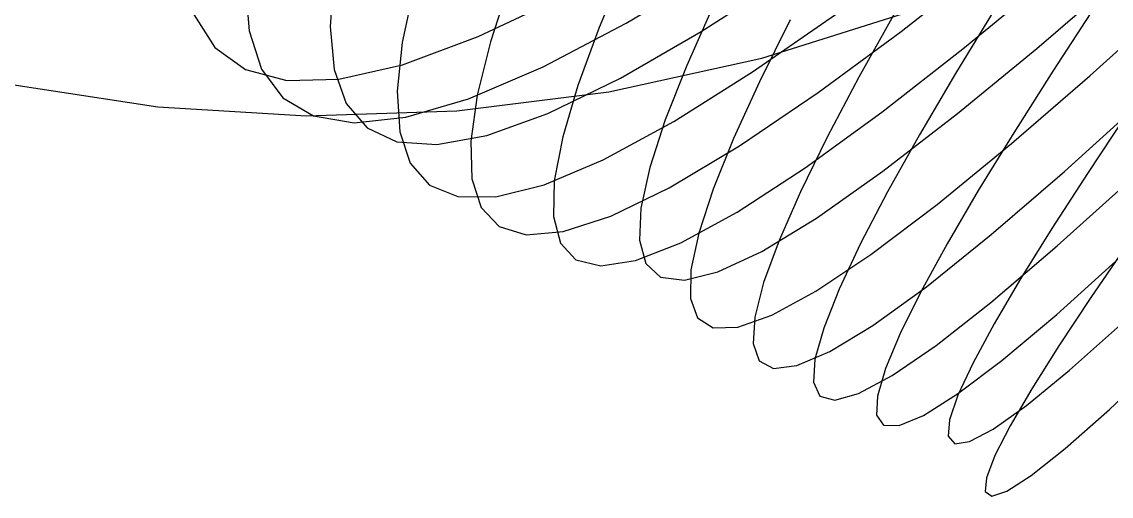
# Model space of a CAD drawing. Extents: x -607 to 1285, y -867 to 355.
# Drawn here: x -218.4 to 49.3, y -866.9 to -750.4 of the extents above; entities that cross this region are included whole.
import ezdxf

# ---------------------------------------------------------------- set-up
doc = ezdxf.new("R2010")
doc.units = 0
for name, color, linetype in [('0_4396', 7, 'CONTINUOUS'), ('0_4397', 7, 'CONTINUOUS'), ('0_4398', 7, 'CONTINUOUS'), ('0_4399', 7, 'CONTINUOUS'), ('0_4400', 7, 'CONTINUOUS'), ('0_4401', 7, 'CONTINUOUS'), ('0_4402', 7, 'CONTINUOUS'), ('0_4403', 7, 'CONTINUOUS'), ('0_4497', 7, 'CONTINUOUS'), ('0_4498', 7, 'CONTINUOUS'), ('0_4499', 7, 'CONTINUOUS'), ('0_4500', 7, 'CONTINUOUS'), ('0_4501', 7, 'CONTINUOUS'), ('0_4502', 7, 'CONTINUOUS'), ('0_4503', 7, 'CONTINUOUS'), ('0_4504', 7, 'CONTINUOUS'), ('0_4505', 7, 'CONTINUOUS'), ('0_4506', 7, 'CONTINUOUS'), ('0_4507', 7, 'CONTINUOUS'), ('0_4600', 7, 'CONTINUOUS'), ('0_4601', 7, 'CONTINUOUS'), ('0_4602', 7, 'CONTINUOUS'), ('0_4603', 7, 'CONTINUOUS'), ('0_4604', 7, 'CONTINUOUS'), ('0_4605', 7, 'CONTINUOUS'), ('0_4606', 7, 'CONTINUOUS'), ('0_4607', 7, 'CONTINUOUS'), ('0_4608', 7, 'CONTINUOUS'), ('0_4609', 7, 'CONTINUOUS'), ('0_4610', 7, 'CONTINUOUS'), ('0_4611', 7, 'CONTINUOUS'), ('0_4703', 7, 'CONTINUOUS'), ('0_4704', 7, 'CONTINUOUS'), ('0_4705', 7, 'CONTINUOUS'), ('0_4706', 7, 'CONTINUOUS'), ('0_4707', 7, 'CONTINUOUS'), ('0_4708', 7, 'CONTINUOUS'), ('0_4709', 7, 'CONTINUOUS'), ('0_4710', 7, 'CONTINUOUS'), ('0_4711', 7, 'CONTINUOUS'), ('0_4712', 7, 'CONTINUOUS'), ('0_4713', 7, 'CONTINUOUS'), ('0_4714', 7, 'CONTINUOUS'), ('0_4715', 7, 'CONTINUOUS'), ('0_4806', 7, 'CONTINUOUS'), ('0_4807', 7, 'CONTINUOUS'), ('0_4808', 7, 'CONTINUOUS'), ('0_4809', 7, 'CONTINUOUS'), ('0_4810', 7, 'CONTINUOUS'), ('0_4811', 7, 'CONTINUOUS'), ('0_4812', 7, 'CONTINUOUS'), ('0_4813', 7, 'CONTINUOUS'), ('0_4814', 7, 'CONTINUOUS'), ('0_4815', 7, 'CONTINUOUS'), ('0_4816', 7, 'CONTINUOUS'), ('0_4817', 7, 'CONTINUOUS'), ('0_4818', 7, 'CONTINUOUS'), ('0_4819', 7, 'CONTINUOUS'), ('0_4820', 7, 'CONTINUOUS'), ('0_4909', 7, 'CONTINUOUS'), ('0_4910', 7, 'CONTINUOUS'), ('0_4911', 7, 'CONTINUOUS'), ('0_4912', 7, 'CONTINUOUS'), ('0_4913', 7, 'CONTINUOUS'), ('0_4914', 7, 'CONTINUOUS'), ('0_4915', 7, 'CONTINUOUS'), ('0_4916', 7, 'CONTINUOUS'), ('0_4917', 7, 'CONTINUOUS'), ('0_4918', 7, 'CONTINUOUS'), ('0_4919', 7, 'CONTINUOUS'), ('0_4920', 7, 'CONTINUOUS'), ('0_4921', 7, 'CONTINUOUS'), ('0_4922', 7, 'CONTINUOUS'), ('0_4923', 7, 'CONTINUOUS'), ('0_4924', 7, 'CONTINUOUS'), ('0_5013', 7, 'CONTINUOUS'), ('0_5014', 7, 'CONTINUOUS'), ('0_5015', 7, 'CONTINUOUS'), ('0_5016', 7, 'CONTINUOUS'), ('0_5017', 7, 'CONTINUOUS'), ('0_5018', 7, 'CONTINUOUS'), ('0_5019', 7, 'CONTINUOUS'), ('0_5020', 7, 'CONTINUOUS'), ('0_5021', 7, 'CONTINUOUS'), ('0_5022', 7, 'CONTINUOUS'), ('0_5023', 7, 'CONTINUOUS'), ('0_5024', 7, 'CONTINUOUS'), ('0_5025', 7, 'CONTINUOUS'), ('0_5026', 7, 'CONTINUOUS'), ('0_5027', 7, 'CONTINUOUS'), ('0_5028', 7, 'CONTINUOUS'), ('0_5116', 7, 'CONTINUOUS'), ('0_5117', 7, 'CONTINUOUS'), ('0_5118', 7, 'CONTINUOUS'), ('0_5119', 7, 'CONTINUOUS'), ('0_5120', 7, 'CONTINUOUS'), ('0_5121', 7, 'CONTINUOUS'), ('0_5122', 7, 'CONTINUOUS'), ('0_5123', 7, 'CONTINUOUS'), ('0_5124', 7, 'CONTINUOUS'), ('0_5125', 7, 'CONTINUOUS'), ('0_5126', 7, 'CONTINUOUS'), ('0_5127', 7, 'CONTINUOUS'), ('0_5128', 7, 'CONTINUOUS'), ('0_5129', 7, 'CONTINUOUS'), ('0_5130', 7, 'CONTINUOUS'), ('0_5131', 7, 'CONTINUOUS'), ('0_5132', 7, 'CONTINUOUS'), ('0_5218', 7, 'CONTINUOUS'), ('0_5219', 7, 'CONTINUOUS'), ('0_5220', 7, 'CONTINUOUS'), ('0_5221', 7, 'CONTINUOUS'), ('0_5222', 7, 'CONTINUOUS'), ('0_5223', 7, 'CONTINUOUS'), ('0_5224', 7, 'CONTINUOUS'), ('0_5225', 7, 'CONTINUOUS'), ('0_5226', 7, 'CONTINUOUS'), ('0_5227', 7, 'CONTINUOUS'), ('0_5228', 7, 'CONTINUOUS'), ('0_5229', 7, 'CONTINUOUS'), ('0_5230', 7, 'CONTINUOUS'), ('0_5231', 7, 'CONTINUOUS'), ('0_5232', 7, 'CONTINUOUS'), ('0_5233', 7, 'CONTINUOUS'), ('0_5234', 7, 'CONTINUOUS'), ('0_5320', 7, 'CONTINUOUS'), ('0_5321', 7, 'CONTINUOUS'), ('0_5322', 7, 'CONTINUOUS'), ('0_5323', 7, 'CONTINUOUS'), ('0_5324', 7, 'CONTINUOUS'), ('0_5325', 7, 'CONTINUOUS'), ('0_5326', 7, 'CONTINUOUS'), ('0_5327', 7, 'CONTINUOUS'), ('0_5328', 7, 'CONTINUOUS'), ('0_5329', 7, 'CONTINUOUS'), ('0_5330', 7, 'CONTINUOUS'), ('0_5331', 7, 'CONTINUOUS'), ('0_5332', 7, 'CONTINUOUS'), ('0_5333', 7, 'CONTINUOUS'), ('0_5334', 7, 'CONTINUOUS'), ('0_5335', 7, 'CONTINUOUS'), ('0_5336', 7, 'CONTINUOUS'), ('0_5422', 7, 'CONTINUOUS'), ('0_5423', 7, 'CONTINUOUS'), ('0_5424', 7, 'CONTINUOUS'), ('0_5425', 7, 'CONTINUOUS'), ('0_5426', 7, 'CONTINUOUS'), ('0_5427', 7, 'CONTINUOUS'), ('0_5428', 7, 'CONTINUOUS'), ('0_5429', 7, 'CONTINUOUS'), ('0_5430', 7, 'CONTINUOUS'), ('0_5431', 7, 'CONTINUOUS'), ('0_5432', 7, 'CONTINUOUS'), ('0_5433', 7, 'CONTINUOUS'), ('0_5434', 7, 'CONTINUOUS'), ('0_5435', 7, 'CONTINUOUS'), ('0_5436', 7, 'CONTINUOUS'), ('0_5437', 7, 'CONTINUOUS'), ('0_55', 7, 'CONTINUOUS'), ('0_5527', 7, 'CONTINUOUS'), ('0_5528', 7, 'CONTINUOUS'), ('0_5529', 7, 'CONTINUOUS'), ('0_5530', 7, 'CONTINUOUS'), ('0_5531', 7, 'CONTINUOUS'), ('0_5532', 7, 'CONTINUOUS'), ('0_5533', 7, 'CONTINUOUS'), ('0_5534', 7, 'CONTINUOUS'), ('0_5535', 7, 'CONTINUOUS'), ('0_5536', 7, 'CONTINUOUS'), ('0_5537', 7, 'CONTINUOUS'), ('0_5538', 7, 'CONTINUOUS'), ('0_5539', 7, 'CONTINUOUS'), ('0_5540', 7, 'CONTINUOUS'), ('0_56', 7, 'CONTINUOUS'), ('0_5632', 7, 'CONTINUOUS'), ('0_5633', 7, 'CONTINUOUS'), ('0_5634', 7, 'CONTINUOUS'), ('0_5635', 7, 'CONTINUOUS'), ('0_5636', 7, 'CONTINUOUS'), ('0_5637', 7, 'CONTINUOUS'), ('0_5638', 7, 'CONTINUOUS'), ('0_5639', 7, 'CONTINUOUS'), ('0_5640', 7, 'CONTINUOUS'), ('0_5641', 7, 'CONTINUOUS'), ('0_5642', 7, 'CONTINUOUS'), ('0_5643', 7, 'CONTINUOUS'), ('0_5644', 7, 'CONTINUOUS'), ('0_57', 7, 'CONTINUOUS'), ('0_58', 7, 'CONTINUOUS'), ('0_59', 7, 'CONTINUOUS'), ('0_60', 7, 'CONTINUOUS')]:
    doc.layers.add(name, color=color, linetype=linetype)

msp = doc.modelspace()

# ---------------------------------------------------------------- linework, layer by layer
at = {"layer": '0_4396'}
msp.add_polyline3d([(-176.1132, -748.6004, -2761.007), (-170.9435, -756.6549, -2786.619)], dxfattribs=at)
at = {"layer": '0_4397'}
msp.add_polyline3d([(-170.9435, -756.6549, -2786.619), (-163.3876, -762.1165, -2811.9644)], dxfattribs=at)
at = {"layer": '0_4398'}
msp.add_polyline3d([(-163.3876, -762.1165, -2811.9644), (-153.2924, -764.7821, -2836.9553)], dxfattribs=at)
at = {"layer": '0_4399'}
msp.add_polyline3d([(-153.2924, -764.7821, -2836.9553), (-140.5051, -764.4486, -2861.504)], dxfattribs=at)
at = {"layer": '0_4400'}
msp.add_polyline3d([(-140.5051, -764.4486, -2861.504), (-124.8729, -760.913, -2885.5225)], dxfattribs=at)
at = {"layer": '0_4401'}
msp.add_polyline3d([(-124.8729, -760.913, -2885.5225), (-106.2428, -753.9719, -2908.9226)], dxfattribs=at)
at = {"layer": '0_4402'}
msp.add_polyline3d([(-106.2428, -753.9719, -2908.9226), (-106.2429, -753.9721, -2908.9229)], dxfattribs=at)
at = {"layer": '0_4403'}
msp.add_polyline3d([(-106.2429, -753.9721, -2908.9229), (-85.4738, -744.1597, -2931.036)], dxfattribs=at)
at = {"layer": '0_4497'}
msp.add_polyline3d([(-163.5419, -740.9908, -2716.0134), (-162.5381, -752.6065, -2741.9214)], dxfattribs=at)
at = {"layer": '0_4498'}
msp.add_polyline3d([(-162.5381, -752.6065, -2741.9214), (-159.496, -762.03, -2767.6362)], dxfattribs=at)
at = {"layer": '0_4499'}
msp.add_polyline3d([(-159.496, -762.03, -2767.6362), (-154.27, -769.0629, -2793.058)], dxfattribs=at)
at = {"layer": '0_4500'}
msp.add_polyline3d([(-154.27, -769.0629, -2793.058), (-146.7144, -773.5066, -2818.0872)], dxfattribs=at)
at = {"layer": '0_4501'}
msp.add_polyline3d([(-146.7144, -773.5066, -2818.0872), (-136.6836, -775.1625, -2842.6238)], dxfattribs=at)
at = {"layer": '0_4502'}
msp.add_polyline3d([(-136.6836, -775.1625, -2842.6238), (-124.0319, -773.832, -2866.5684)], dxfattribs=at)
at = {"layer": '0_4503'}
msp.add_polyline3d([(-124.0319, -773.832, -2866.5684), (-108.6138, -769.3166, -2889.821)], dxfattribs=at)
at = {"layer": '0_4504'}
msp.add_polyline3d([(-108.6138, -769.3166, -2889.821), (-90.2835, -761.4177, -2912.282)], dxfattribs=at)
at = {"layer": '0_4505'}
msp.add_polyline3d([(-90.2835, -761.4177, -2912.282), (-90.2836, -761.4178, -2912.282)], dxfattribs=at)
at = {"layer": '0_4506'}
msp.add_polyline3d([(-90.2836, -761.4178, -2912.282), (-69.8916, -750.7014, -2933.3179)], dxfattribs=at)
at = {"layer": '0_4507'}
msp.add_polyline3d([(-69.8916, -750.7014, -2933.3179), (-48.4523, -737.9335, -2952.3599)], dxfattribs=at)
at = {"layer": '0_4600'}
msp.add_polyline3d([(-141.7408, -739.0134, -2698.8027), (-142.6045, -751.5305, -2724.3584)], dxfattribs=at)
at = {"layer": '0_4601'}
msp.add_polyline3d([(-142.6045, -751.5305, -2724.3584), (-141.6227, -762.0658, -2749.7383)], dxfattribs=at)
at = {"layer": '0_4602'}
msp.add_polyline3d([(-141.6227, -762.0658, -2749.7383), (-138.6553, -770.4274, -2774.838)], dxfattribs=at)
at = {"layer": '0_4603'}
msp.add_polyline3d([(-138.6553, -770.4274, -2774.838), (-133.5619, -776.4232, -2799.5532)], dxfattribs=at)
at = {"layer": '0_4604'}
msp.add_polyline3d([(-133.5619, -776.4232, -2799.5532), (-126.2023, -779.8616, -2823.7803)], dxfattribs=at)
at = {"layer": '0_4605'}
msp.add_polyline3d([(-126.2023, -779.8616, -2823.7803), (-116.4363, -780.5504, -2847.4148)], dxfattribs=at)
at = {"layer": '0_4606'}
msp.add_polyline3d([(-116.4363, -780.5504, -2847.4148), (-104.1235, -778.2978, -2870.3528)], dxfattribs=at)
at = {"layer": '0_4607'}
msp.add_polyline3d([(-104.1235, -778.2978, -2870.3528), (-89.1238, -772.9119, -2892.4902)], dxfattribs=at)
at = {"layer": '0_4608'}
msp.add_polyline3d([(-89.1238, -772.9119, -2892.4902), (-71.2967, -764.2007, -2913.7227)], dxfattribs=at)
at = {"layer": '0_4609'}
msp.add_polyline3d([(-71.2967, -764.2007, -2913.7227), (-71.2966, -764.2007, -2913.723)], dxfattribs=at)
at = {"layer": '0_4610'}
msp.add_polyline3d([(-71.2966, -764.2007, -2913.723), (-51.4824, -752.7645, -2933.4668)], dxfattribs=at)
at = {"layer": '0_4611'}
msp.add_polyline3d([(-51.4824, -752.7645, -2933.4668), (-30.6761, -739.3951, -2951.2087)], dxfattribs=at)
at = {"layer": '0_4703'}
msp.add_polyline3d([(-122.02, -741.6744, -2686.0334), (-124.9163, -755.444, -2711.563)], dxfattribs=at)
at = {"layer": '0_4704'}
msp.add_polyline3d([(-124.9163, -755.444, -2711.563), (-126.1264, -767.4055, -2736.933)], dxfattribs=at)
at = {"layer": '0_4705'}
msp.add_polyline3d([(-126.1264, -767.4055, -2736.933), (-125.5093, -777.3661, -2762.0322)], dxfattribs=at)
at = {"layer": '0_4706'}
msp.add_polyline3d([(-125.5093, -777.3661, -2762.0322), (-122.9237, -785.1331, -2786.7485)], dxfattribs=at)
at = {"layer": '0_4707'}
msp.add_polyline3d([(-122.9237, -785.1331, -2786.7485), (-118.2287, -790.5135, -2810.9707)], dxfattribs=at)
at = {"layer": '0_4708'}
msp.add_polyline3d([(-118.2287, -790.5135, -2810.9707), (-111.2829, -793.3146, -2834.5872)], dxfattribs=at)
at = {"layer": '0_4709'}
msp.add_polyline3d([(-111.2829, -793.3146, -2834.5872), (-101.9453, -793.3434, -2857.4863)], dxfattribs=at)
at = {"layer": '0_4710'}
msp.add_polyline3d([(-101.9453, -793.3434, -2857.4863), (-90.0746, -790.4074, -2879.5564)], dxfattribs=at)
at = {"layer": '0_4711'}
msp.add_polyline3d([(-90.0746, -790.4074, -2879.5564), (-75.5298, -784.3134, -2900.686)], dxfattribs=at)
at = {"layer": '0_4712'}
msp.add_polyline3d([(-75.5298, -784.3134, -2900.686), (-58.1698, -774.8687, -2920.7637)], dxfattribs=at)
at = {"layer": '0_4713'}
msp.add_polyline3d([(-58.1698, -774.8687, -2920.7637), (-58.1699, -774.8687, -2920.7637)], dxfattribs=at)
at = {"layer": '0_4714'}
msp.add_polyline3d([(-58.1699, -774.8687, -2920.7637), (-38.8181, -762.6957, -2939.2493)], dxfattribs=at)
at = {"layer": '0_4715'}
msp.add_polyline3d([(-38.8181, -762.6957, -2939.2493), (-18.4538, -748.611, -2955.6829)], dxfattribs=at)
at = {"layer": '0_4806'}
msp.add_polyline3d([(-98.4584, -740.5273, -2672.8271), (-103.2435, -755.2824, -2697.9675)], dxfattribs=at)
at = {"layer": '0_4807'}
msp.add_polyline3d([(-103.2435, -755.2824, -2697.9675), (-106.4892, -768.4045, -2723.0054)], dxfattribs=at)
at = {"layer": '0_4808'}
msp.add_polyline3d([(-106.4892, -768.4045, -2723.0054), (-108.0477, -779.6986, -2747.832)], dxfattribs=at)
at = {"layer": '0_4809'}
msp.add_polyline3d([(-108.0477, -779.6986, -2747.832), (-107.7713, -788.9695, -2772.3394)], dxfattribs=at)
at = {"layer": '0_4810'}
msp.add_polyline3d([(-107.7713, -788.9695, -2772.3394), (-105.5121, -796.022, -2796.4187)], dxfattribs=at)
at = {"layer": '0_4811'}
msp.add_polyline3d([(-105.5121, -796.022, -2796.4187), (-101.1222, -800.6606, -2819.9617)], dxfattribs=at)
at = {"layer": '0_4812'}
msp.add_polyline3d([(-101.1222, -800.6606, -2819.9617), (-94.4539, -802.6904, -2842.86)], dxfattribs=at)
at = {"layer": '0_4813'}
msp.add_polyline3d([(-94.4539, -802.6904, -2842.86), (-85.3594, -801.916, -2865.0054)], dxfattribs=at)
at = {"layer": '0_4814'}
msp.add_polyline3d([(-85.3594, -801.916, -2865.0054), (-73.6907, -798.1422, -2886.289)], dxfattribs=at)
at = {"layer": '0_4815'}
msp.add_polyline3d([(-73.6907, -798.1422, -2886.289), (-59.3002, -791.1738, -2906.6025)], dxfattribs=at)
at = {"layer": '0_4816'}
msp.add_polyline3d([(-59.3002, -791.1738, -2906.6025), (-42.0399, -780.8156, -2925.838)], dxfattribs=at)
at = {"layer": '0_4817'}
msp.add_polyline3d([(-42.0399, -780.8156, -2925.838), (-42.0399, -780.8156, -2925.838)], dxfattribs=at)
at = {"layer": '0_4818'}
msp.add_polyline3d([(-42.0399, -780.8156, -2925.838), (-22.7298, -767.7244, -2943.504)], dxfattribs=at)
at = {"layer": '0_4819'}
msp.add_polyline3d([(-22.7298, -767.7244, -2943.504), (-2.3535, -752.7555, -2959.1838)], dxfattribs=at)
at = {"layer": '0_4820'}
msp.add_polyline3d([(-2.3535, -752.7555, -2959.1838), (18.9915, -736.0104, -2972.8792)], dxfattribs=at)
at = {"layer": '0_4909'}
msp.add_polyline3d([(-69.9326, -736.1343, -2663.9573), (-76.5252, -751.8086, -2688.628)], dxfattribs=at)
at = {"layer": '0_4910'}
msp.add_polyline3d([(-76.5252, -751.8086, -2688.628), (-81.7589, -766.0469, -2713.2263)], dxfattribs=at)
at = {"layer": '0_4911'}
msp.add_polyline3d([(-81.7589, -766.0469, -2713.2263), (-85.4815, -778.6528, -2737.644)], dxfattribs=at)
at = {"layer": '0_4912'}
msp.add_polyline3d([(-85.4815, -778.6528, -2737.644), (-87.5407, -789.4295, -2761.773)], dxfattribs=at)
at = {"layer": '0_4913'}
msp.add_polyline3d([(-87.5407, -789.4295, -2761.773), (-87.7845, -798.1805, -2785.505)], dxfattribs=at)
at = {"layer": '0_4914'}
msp.add_polyline3d([(-87.7845, -798.1805, -2785.505), (-86.0606, -804.7094, -2808.732)], dxfattribs=at)
at = {"layer": '0_4915'}
msp.add_polyline3d([(-86.0606, -804.7094, -2808.732), (-82.2171, -808.8193, -2831.3457)], dxfattribs=at)
at = {"layer": '0_4916'}
msp.add_polyline3d([(-82.2171, -808.8193, -2831.3457), (-76.1015, -810.314, -2853.2383)], dxfattribs=at)
at = {"layer": '0_4917'}
msp.add_polyline3d([(-76.1015, -810.314, -2853.2383), (-67.562, -808.9965, -2874.3013)], dxfattribs=at)
at = {"layer": '0_4918'}
msp.add_polyline3d([(-67.562, -808.9965, -2874.3013), (-56.4462, -804.6705, -2894.4265)], dxfattribs=at)
at = {"layer": '0_4919'}
msp.add_polyline3d([(-56.4462, -804.6705, -2894.4265), (-42.6021, -797.1394, -2913.5063)], dxfattribs=at)
at = {"layer": '0_4920'}
msp.add_polyline3d([(-42.6021, -797.1394, -2913.5063), (-25.8774, -786.2065, -2931.4321)], dxfattribs=at)
at = {"layer": '0_4921'}
msp.add_polyline3d([(-25.8774, -786.2065, -2931.4321), (-25.8775, -786.2067, -2931.4321)], dxfattribs=at)
at = {"layer": '0_4922'}
msp.add_polyline3d([(-25.8775, -786.2067, -2931.4321), (-7.0687, -772.54, -2947.7622)], dxfattribs=at)
at = {"layer": '0_4923'}
msp.add_polyline3d([(-7.0687, -772.54, -2947.7622), (12.8586, -757.0098, -2962.1287)], dxfattribs=at)
at = {"layer": '0_4924'}
msp.add_polyline3d([(12.8586, -757.0098, -2962.1287), (33.8027, -739.7229, -2974.535)], dxfattribs=at)
at = {"layer": '0_5013'}
msp.add_polyline3d([(-48.3981, -746.3359, -2677.3477), (-55.0065, -761.1199, -2701.5579)], dxfattribs=at)
at = {"layer": '0_5014'}
msp.add_polyline3d([(-55.0065, -761.1199, -2701.5579), (-60.2842, -774.4734, -2725.6287)], dxfattribs=at)
at = {"layer": '0_5015'}
msp.add_polyline3d([(-60.2842, -774.4734, -2725.6287), (-64.081, -786.2043, -2749.4507)], dxfattribs=at)
at = {"layer": '0_5016'}
msp.add_polyline3d([(-64.081, -786.2043, -2749.4507), (-66.2464, -796.1207, -2772.9153)], dxfattribs=at)
at = {"layer": '0_5017'}
msp.add_polyline3d([(-66.2464, -796.1207, -2772.9153), (-66.6303, -804.0303, -2795.9126)], dxfattribs=at)
at = {"layer": '0_5018'}
msp.add_polyline3d([(-66.6303, -804.0303, -2795.9126), (-65.0824, -809.7413, -2818.3342)], dxfattribs=at)
at = {"layer": '0_5019'}
msp.add_polyline3d([(-65.0824, -809.7413, -2818.3342), (-61.4525, -813.0615, -2840.0703)], dxfattribs=at)
at = {"layer": '0_5020'}
msp.add_polyline3d([(-61.4525, -813.0615, -2840.0703), (-55.5902, -813.799, -2861.0122)], dxfattribs=at)
at = {"layer": '0_5021'}
msp.add_polyline3d([(-55.5902, -813.799, -2861.0122), (-47.3452, -811.7616, -2881.0503)], dxfattribs=at)
at = {"layer": '0_5022'}
msp.add_polyline3d([(-47.3452, -811.7616, -2881.0503), (-36.5673, -806.7573, -2900.0757)], dxfattribs=at)
at = {"layer": '0_5023'}
msp.add_polyline3d([(-36.5673, -806.7573, -2900.0757), (-23.1063, -798.5941, -2917.9792)], dxfattribs=at)
at = {"layer": '0_5024'}
msp.add_polyline3d([(-23.1063, -798.5941, -2917.9792), (-6.8118, -787.0798, -2934.6519)], dxfattribs=at)
at = {"layer": '0_5025'}
msp.add_polyline3d([(-6.8118, -787.0798, -2934.6519), (-6.8118, -787.0798, -2934.6519)], dxfattribs=at)
at = {"layer": '0_5026'}
msp.add_polyline3d([(-6.8118, -787.0798, -2934.6519), (11.5337, -772.901, -2949.7014)], dxfattribs=at)
at = {"layer": '0_5027'}
msp.add_polyline3d([(11.5337, -772.901, -2949.7014), (30.9814, -756.9418, -2962.8125)], dxfattribs=at)
at = {"layer": '0_5028'}
msp.add_polyline3d([(30.9814, -756.9418, -2962.8125), (51.4327, -739.3068, -2973.9893)], dxfattribs=at)
at = {"layer": '0_5116'}
msp.add_polyline3d([(-29.616, -749.8956, -2662.8757), (-37.1675, -765.0891, -2687.6135)], dxfattribs=at)
at = {"layer": '0_5117'}
msp.add_polyline3d([(-37.1675, -765.0891, -2687.6135), (-43.523, -779.0145, -2712.2876)], dxfattribs=at)
at = {"layer": '0_5118'}
msp.add_polyline3d([(-43.523, -779.0145, -2712.2876), (-48.5392, -791.4856, -2736.774)], dxfattribs=at)
at = {"layer": '0_5119'}
msp.add_polyline3d([(-48.5392, -791.4856, -2736.774), (-52.0727, -802.316, -2760.949)], dxfattribs=at)
at = {"layer": '0_5120'}
msp.add_polyline3d([(-52.0727, -802.316, -2760.949), (-53.9802, -811.3195, -2784.6885)], dxfattribs=at)
at = {"layer": '0_5121'}
msp.add_polyline3d([(-53.9802, -811.3195, -2784.6885), (-54.1184, -818.3096, -2807.8687)], dxfattribs=at)
at = {"layer": '0_5122'}
msp.add_polyline3d([(-54.1184, -818.3096, -2807.8687), (-52.3439, -823.1002, -2830.3657)], dxfattribs=at)
at = {"layer": '0_5123'}
msp.add_polyline3d([(-52.3439, -823.1002, -2830.3657), (-48.5133, -825.505, -2852.056)], dxfattribs=at)
at = {"layer": '0_5124'}
msp.add_polyline3d([(-48.5133, -825.505, -2852.056), (-42.4834, -825.3375, -2872.8152)], dxfattribs=at)
at = {"layer": '0_5125'}
msp.add_polyline3d([(-42.4834, -825.3375, -2872.8152), (-34.1107, -822.4116, -2892.5198)], dxfattribs=at)
at = {"layer": '0_5126'}
msp.add_polyline3d([(-34.1107, -822.4116, -2892.5198), (-23.252, -816.5408, -2911.046)], dxfattribs=at)
at = {"layer": '0_5127'}
msp.add_polyline3d([(-23.252, -816.5408, -2911.046), (-9.7638, -807.5391, -2928.2695)], dxfattribs=at)
at = {"layer": '0_5128'}
msp.add_polyline3d([(-9.7638, -807.5391, -2928.2695), (6.4971, -795.2198, -2944.067)], dxfattribs=at)
at = {"layer": '0_5129'}
msp.add_polyline3d([(6.4971, -795.2198, -2944.067), (6.4972, -795.2199, -2944.067)], dxfattribs=at)
at = {"layer": '0_5130'}
msp.add_polyline3d([(6.4972, -795.2199, -2944.067), (24.7535, -780.2883, -2958.0764)], dxfattribs=at)
at = {"layer": '0_5131'}
msp.add_polyline3d([(24.7535, -780.2883, -2958.0764), (44.0697, -763.6433, -2970.0322)], dxfattribs=at)
at = {"layer": '0_5132'}
msp.add_polyline3d([(44.0697, -763.6433, -2970.0322), (64.3514, -745.389, -2979.9536)], dxfattribs=at)
at = {"layer": '0_5218'}
msp.add_polyline3d([(-3.9134, -748.1827, -2654.063), (-12.7223, -763.9752, -2678.8572)], dxfattribs=at)
at = {"layer": '0_5219'}
msp.add_polyline3d([(-12.7223, -763.9752, -2678.8572), (-20.4913, -778.6793, -2703.6602)], dxfattribs=at)
at = {"layer": '0_5220'}
msp.add_polyline3d([(-20.4913, -778.6793, -2703.6602), (-27.0763, -792.1094, -2728.3403)], dxfattribs=at)
at = {"layer": '0_5221'}
msp.add_polyline3d([(-27.0763, -792.1094, -2728.3403), (-32.3333, -804.0793, -2752.766)], dxfattribs=at)
at = {"layer": '0_5222'}
msp.add_polyline3d([(-32.3333, -804.0793, -2752.766), (-36.1181, -814.4034, -2776.8057)], dxfattribs=at)
at = {"layer": '0_5223'}
msp.add_polyline3d([(-36.1181, -814.4034, -2776.8057), (-38.2868, -822.8957, -2800.3274)], dxfattribs=at)
at = {"layer": '0_5224'}
msp.add_polyline3d([(-38.2868, -822.8957, -2800.3274), (-38.6952, -829.3704, -2823.2)], dxfattribs=at)
at = {"layer": '0_5225'}
msp.add_polyline3d([(-38.6952, -829.3704, -2823.2), (-37.1994, -833.6415, -2845.2915)], dxfattribs=at)
at = {"layer": '0_5226'}
msp.add_polyline3d([(-37.1994, -833.6415, -2845.2915), (-33.6552, -835.5233, -2866.4707)], dxfattribs=at)
at = {"layer": '0_5227'}
msp.add_polyline3d([(-33.6552, -835.5233, -2866.4707), (-27.9186, -834.8298, -2886.6055)], dxfattribs=at)
at = {"layer": '0_5228'}
msp.add_polyline3d([(-27.9186, -834.8298, -2886.6055), (-19.8455, -831.3752, -2905.5647)], dxfattribs=at)
at = {"layer": '0_5229'}
msp.add_polyline3d([(-19.8455, -831.3752, -2905.5647), (-9.292, -824.9737, -2923.2163)], dxfattribs=at)
at = {"layer": '0_5230'}
msp.add_polyline3d([(-9.292, -824.9737, -2923.2163), (3.8862, -815.4393, -2939.4292)], dxfattribs=at)
at = {"layer": '0_5231'}
msp.add_polyline3d([(3.8862, -815.4393, -2939.4292), (19.833, -802.5862, -2954.0715)], dxfattribs=at)
at = {"layer": '0_5232'}
msp.add_polyline3d([(19.833, -802.5862, -2954.0715), (19.833, -802.5863, -2954.0713)], dxfattribs=at)
at = {"layer": '0_5233'}
msp.add_polyline3d([(19.833, -802.5863, -2954.0713), (37.7868, -787.1283, -2966.822)], dxfattribs=at)
at = {"layer": '0_5234'}
msp.add_polyline3d([(37.7868, -787.1283, -2966.822), (56.8263, -769.9752, -2977.4668)], dxfattribs=at)
at = {"layer": '0_5320'}
msp.add_polyline3d([(20.7751, -747.0738, -2642.8909), (11.0164, -763.0891, -2667.4465)], dxfattribs=at)
at = {"layer": '0_5321'}
msp.add_polyline3d([(11.0164, -763.0891, -2667.4465), (2.1552, -778.1822, -2692.1023)], dxfattribs=at)
at = {"layer": '0_5322'}
msp.add_polyline3d([(2.1552, -778.1822, -2692.1023), (-5.6604, -792.1664, -2716.7256)], dxfattribs=at)
at = {"layer": '0_5323'}
msp.add_polyline3d([(-5.6604, -792.1664, -2716.7256), (-12.2823, -804.8547, -2741.1843)], dxfattribs=at)
at = {"layer": '0_5324'}
msp.add_polyline3d([(-12.2823, -804.8547, -2741.1843), (-17.5625, -816.0601, -2765.3462)], dxfattribs=at)
at = {"layer": '0_5325'}
msp.add_polyline3d([(-17.5625, -816.0601, -2765.3462), (-21.3526, -825.5958, -2789.0786)], dxfattribs=at)
at = {"layer": '0_5326'}
msp.add_polyline3d([(-21.3526, -825.5958, -2789.0786), (-23.5048, -833.2748, -2812.2498)], dxfattribs=at)
at = {"layer": '0_5327'}
msp.add_polyline3d([(-23.5048, -833.2748, -2812.2498), (-23.8708, -838.9102, -2834.7268)], dxfattribs=at)
at = {"layer": '0_5328'}
msp.add_polyline3d([(-23.8708, -838.9102, -2834.7268), (-22.3025, -842.315, -2856.378)], dxfattribs=at)
at = {"layer": '0_5329'}
msp.add_polyline3d([(-22.3025, -842.315, -2856.378), (-18.6518, -843.3024, -2877.0703)], dxfattribs=at)
at = {"layer": '0_5330'}
msp.add_polyline3d([(-18.6518, -843.3024, -2877.0703), (-12.7706, -841.6854, -2896.672)], dxfattribs=at)
at = {"layer": '0_5331'}
msp.add_polyline3d([(-12.7706, -841.6854, -2896.672), (-4.5109, -837.2771, -2915.0508)], dxfattribs=at)
at = {"layer": '0_5332'}
msp.add_polyline3d([(-4.5109, -837.2771, -2915.0508), (6.2756, -829.8905, -2932.074)], dxfattribs=at)
at = {"layer": '0_5333'}
msp.add_polyline3d([(6.2756, -829.8905, -2932.074), (19.7369, -819.3389, -2947.6094)], dxfattribs=at)
at = {"layer": '0_5334'}
msp.add_polyline3d([(19.7369, -819.3389, -2947.6094), (36.0211, -805.4351, -2961.525)], dxfattribs=at)
at = {"layer": '0_5335'}
msp.add_polyline3d([(36.0211, -805.4351, -2961.525), (36.0211, -805.4351, -2961.525)], dxfattribs=at)
at = {"layer": '0_5336'}
msp.add_polyline3d([(36.0211, -805.4351, -2961.525), (54.3654, -788.9168, -2973.5376)], dxfattribs=at)
at = {"layer": '0_5422'}
msp.add_polyline3d([(45.3327, -746.5432, -2632.6714), (34.9521, -762.4757, -2657.0334)], dxfattribs=at)
at = {"layer": '0_5423'}
msp.add_polyline3d([(34.9521, -762.4757, -2657.0334), (25.3383, -777.6378, -2681.5996)], dxfattribs=at)
at = {"layer": '0_5424'}
msp.add_polyline3d([(25.3383, -777.6378, -2681.5996), (16.6359, -791.8486, -2706.232)], dxfattribs=at)
at = {"layer": '0_5425'}
msp.add_polyline3d([(16.6359, -791.8486, -2706.232), (8.9893, -804.927, -2730.7913)], dxfattribs=at)
at = {"layer": '0_5426'}
msp.add_polyline3d([(8.9893, -804.927, -2730.7913), (2.5431, -816.6916, -2755.1392)], dxfattribs=at)
at = {"layer": '0_5427'}
msp.add_polyline3d([(2.5431, -816.6916, -2755.1392), (-2.5583, -826.9617, -2779.1367)], dxfattribs=at)
at = {"layer": '0_5428'}
msp.add_polyline3d([(-2.5583, -826.9617, -2779.1367), (-6.1703, -835.556, -2802.6453)], dxfattribs=at)
at = {"layer": '0_5429'}
msp.add_polyline3d([(-6.1703, -835.556, -2802.6453), (-8.1485, -842.2933, -2825.5264)], dxfattribs=at)
at = {"layer": '0_5430'}
msp.add_polyline3d([(-8.1485, -842.2933, -2825.5264), (-8.3484, -846.9927, -2847.6414)], dxfattribs=at)
at = {"layer": '0_5431'}
msp.add_polyline3d([(-8.3484, -846.9927, -2847.6414), (-6.6255, -849.473, -2868.851)], dxfattribs=at)
at = {"layer": '0_5432'}
msp.add_polyline3d([(-6.6255, -849.473, -2868.851), (-2.8353, -849.5531, -2889.0176)], dxfattribs=at)
at = {"layer": '0_5433'}
msp.add_polyline3d([(-2.8353, -849.5531, -2889.0176), (3.1668, -847.0519, -2908.0015)], dxfattribs=at)
at = {"layer": '0_5434'}
msp.add_polyline3d([(3.1668, -847.0519, -2908.0015), (11.5251, -841.7883, -2925.6646)], dxfattribs=at)
at = {"layer": '0_5435'}
msp.add_polyline3d([(11.5251, -841.7883, -2925.6646), (22.3842, -833.5813, -2941.8677)], dxfattribs=at)
at = {"layer": '0_5436'}
msp.add_polyline3d([(22.3842, -833.5813, -2941.8677), (35.8886, -822.2496, -2956.473)], dxfattribs=at)
at = {"layer": '0_5437'}
msp.add_polyline3d([(35.8886, -822.2496, -2956.473), (52.1827, -807.6124, -2969.3408)], dxfattribs=at)
at = {"layer": '0_55'}
msp.add_polyline3d([(-220.8578, -765.8021, -3527.0547), (-184.9594, -771.3048, -3542.117)], dxfattribs=at)
at = {"layer": '0_5527'}
msp.add_polyline3d([(53.066, -773.1485, -2674.8623), (43.4297, -787.6144, -2699.2861)], dxfattribs=at)
at = {"layer": '0_5528'}
msp.add_polyline3d([(43.4297, -787.6144, -2699.2861), (34.6959, -801.1224, -2723.724)], dxfattribs=at)
at = {"layer": '0_5529'}
msp.add_polyline3d([(34.6959, -801.1224, -2723.724), (27.0074, -813.4955, -2748.0327)], dxfattribs=at)
at = {"layer": '0_5530'}
msp.add_polyline3d([(27.0074, -813.4955, -2748.0327), (20.5072, -824.5571, -2772.0688)], dxfattribs=at)
at = {"layer": '0_5531'}
msp.add_polyline3d([(20.5072, -824.5571, -2772.0688), (15.3382, -834.1304, -2795.689)], dxfattribs=at)
at = {"layer": '0_5532'}
msp.add_polyline3d([(15.3382, -834.1304, -2795.689), (11.6433, -842.0383, -2818.75)], dxfattribs=at)
at = {"layer": '0_5533'}
msp.add_polyline3d([(11.6433, -842.0383, -2818.75), (9.5655, -848.1043, -2841.1084)], dxfattribs=at)
at = {"layer": '0_5534'}
msp.add_polyline3d([(9.5655, -848.1043, -2841.1084), (9.2476, -852.1514, -2862.621)], dxfattribs=at)
at = {"layer": '0_5535'}
msp.add_polyline3d([(9.2476, -852.1514, -2862.621), (10.8326, -854.0027, -2883.1443)], dxfattribs=at)
at = {"layer": '0_5536'}
msp.add_polyline3d([(10.8326, -854.0027, -2883.1443), (14.4634, -853.4817, -2902.5352)], dxfattribs=at)
at = {"layer": '0_5537'}
msp.add_polyline3d([(14.4634, -853.4817, -2902.5352), (20.283, -850.4113, -2920.65)], dxfattribs=at)
at = {"layer": '0_5538'}
msp.add_polyline3d([(20.283, -850.4113, -2920.65), (28.4343, -844.6148, -2937.3457)], dxfattribs=at)
at = {"layer": '0_5539'}
msp.add_polyline3d([(28.4343, -844.6148, -2937.3457), (39.0602, -835.9154, -2952.479)], dxfattribs=at)
at = {"layer": '0_5540'}
msp.add_polyline3d([(39.0602, -835.9154, -2952.479), (52.3036, -824.1362, -2965.9062)], dxfattribs=at)
at = {"layer": '0_56'}
msp.add_polyline3d([(-184.9594, -771.3048, -3542.117), (-148.4675, -773.4921, -3557.012)], dxfattribs=at)
at = {"layer": '0_5632'}
msp.add_polyline3d([(53.1725, -805.0452, -2716.4377), (44.2552, -818.1058, -2741.209)], dxfattribs=at)
at = {"layer": '0_5633'}
msp.add_polyline3d([(44.2552, -818.1058, -2741.209), (36.4055, -830.0006, -2765.8164)], dxfattribs=at)
at = {"layer": '0_5634'}
msp.add_polyline3d([(36.4055, -830.0006, -2765.8164), (29.7697, -840.5511, -2790.1072)], dxfattribs=at)
at = {"layer": '0_5635'}
msp.add_polyline3d([(29.7697, -840.5511, -2790.1072), (24.4942, -849.5787, -2813.9277)], dxfattribs=at)
at = {"layer": '0_5636'}
msp.add_polyline3d([(24.4942, -849.5787, -2813.9277), (20.7254, -856.9052, -2837.1245)], dxfattribs=at)
at = {"layer": '0_5637'}
msp.add_polyline3d([(20.7254, -856.9052, -2837.1245), (18.6097, -862.3518, -2859.5444)], dxfattribs=at)
at = {"layer": '0_5638'}
msp.add_polyline3d([(18.6097, -862.3518, -2859.5444), (18.2937, -865.7401, -2881.034)], dxfattribs=at)
at = {"layer": '0_5639'}
msp.add_polyline3d([(18.2937, -865.7401, -2881.034), (19.9236, -866.8915, -2901.4395)], dxfattribs=at)
at = {"layer": '0_5640'}
msp.add_polyline3d([(19.9236, -866.8915, -2901.4395), (23.6459, -865.6277, -2920.608)], dxfattribs=at)
at = {"layer": '0_5641'}
msp.add_polyline3d([(23.6459, -865.6277, -2920.608), (29.6071, -861.7701, -2938.3857)], dxfattribs=at)
at = {"layer": '0_5642'}
msp.add_polyline3d([(29.6071, -861.7701, -2938.3857), (37.9536, -855.1403, -2954.6199)], dxfattribs=at)
at = {"layer": '0_5643'}
msp.add_polyline3d([(37.9536, -855.1403, -2954.6199), (48.8317, -845.5596, -2969.1565)], dxfattribs=at)
at = {"layer": '0_5644'}
msp.add_polyline3d([(48.8317, -845.5596, -2969.1565), (62.388, -832.8497, -2981.8423)], dxfattribs=at)
at = {"layer": '0_57'}
msp.add_polyline3d([(-148.4675, -773.4921, -3557.012), (-111.4983, -772.2827, -3571.683)], dxfattribs=at)
at = {"layer": '0_58'}
msp.add_polyline3d([(-111.4983, -772.2827, -3571.683), (-74.1677, -767.5955, -3586.074)], dxfattribs=at)
at = {"layer": '0_59'}
msp.add_polyline3d([(-74.1677, -767.5955, -3586.074), (-36.5917, -759.3492, -3600.1282)], dxfattribs=at)
at = {"layer": '0_60'}
msp.add_polyline3d([(-36.5917, -759.3492, -3600.1282), (1.1134, -747.4625, -3613.789)], dxfattribs=at)

doc.saveas('drawing.dxf')
